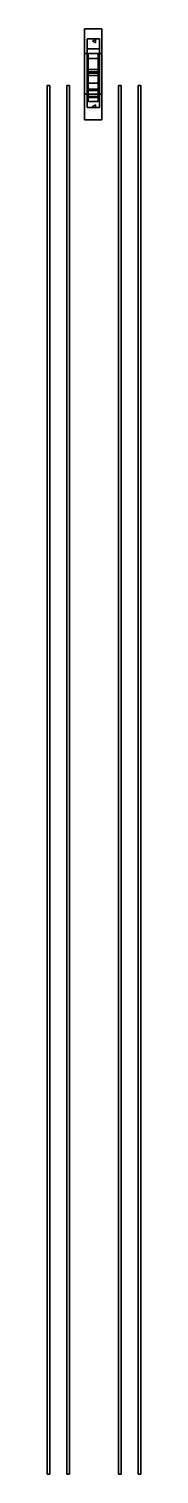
# Model space of a CAD drawing. Extents: x -0.4 to 0.4, y 0.5 to 12.2.
import ezdxf

# ---------------------------------------------------------------- set-up
doc = ezdxf.new("R2010")
doc.units = 0
doc.layers.add('CABLES', color=5, linetype='CONTINUOUS')

msp = doc.modelspace()

# ---------------------------------------------------------------- linework, layer by layer
at = {"layer": 'CABLES'}
for points in [[(-0.07, 12.22, 3.74), (-0.07, 12.22, 3.61), (-0.07, 11.48, 3.61), (-0.07, 11.48, 3.74)], [(0.07, 12.22, 3.74), (0.07, 12.22, 3.61), (-0.07, 12.22, 3.61), (-0.07, 12.22, 3.74)], [(0.07, 11.48, 3.74), (0.07, 12.22, 3.74), (-0.07, 12.22, 3.74), (-0.07, 11.48, 3.74)], [(-0.07, 12.22, 3.61), (-0.07, 12.02, 3.43), (-0.07, 11.69, 3.43), (-0.07, 11.48, 3.61)], [(0.07, 12.22, 3.61), (0.07, 12.02, 3.43), (-0.07, 12.02, 3.43), (-0.07, 12.22, 3.61)], [(0.07, 11.48, 3.61), (0.07, 12.22, 3.61), (0.07, 12.22, 3.74), (0.07, 11.48, 3.74)], [(0.07, 11.69, 3.43), (0.07, 12.02, 3.43), (0.07, 12.22, 3.61), (0.07, 11.48, 3.61)], [(-0.05, 12.14, 3.79), (-0.05, 12.058, 3.988), (0.05, 12.058, 3.988), (0.05, 12.14, 3.79)], [(-0.05, 12.058, 3.592), (-0.05, 12.14, 3.79), (0.05, 12.14, 3.79), (0.05, 12.058, 3.592)], [(-0.05, 12.14, 3.79), (-0.05, 12.058, 3.592), (-0.05, 11.662, 3.592), (-0.05, 11.58, 3.79)], [(-0.05, 12.058, 3.988), (-0.05, 12.14, 3.79), (-0.05, 11.58, 3.79), (-0.05, 11.662, 3.988)], [(0.018, 12.133, 3.8), (-0.005, 12.12, 3.83), (-0.005, 12.12, 5.81), (0.018, 12.133, 5.81)], [(-0.005, 12.12, 3.83), (0.018, 12.107, 3.86), (0.018, 12.107, 5.81), (-0.005, 12.12, 5.81)], [(0.018, 12.107, 3.86), (0.018, 12.133, 3.8), (0.018, 12.133, 5.81), (0.018, 12.107, 5.81)], [(0.05, 11.58, 3.79), (0.05, 11.662, 3.592), (0.05, 12.058, 3.592), (0.05, 12.14, 3.79)], [(0.05, 11.662, 3.988), (0.05, 11.58, 3.79), (0.05, 12.14, 3.79), (0.05, 12.058, 3.988)], [(-0.07, 11.69, 3.43), (-0.07, 12.02, 3.43), (0.07, 12.02, 3.43), (0.07, 11.69, 3.43)], [(-0.05, 12.058, 3.988), (-0.05, 11.86, 4.07), (0.05, 11.86, 4.07), (0.05, 12.058, 3.988)], [(-0.05, 11.86, 4.07), (-0.05, 12.058, 3.988), (-0.05, 11.662, 3.988), (-0.05, 11.86, 4.07)], [(-0.04, 11.98, 3.28), (-0.04, 12.02, 3.23), (-0.04, 11.87, 3.18), (-0.04, 11.78, 3.2)], [(0.04, 11.98, 3.28), (0.04, 12.02, 3.23), (-0.04, 12.02, 3.23), (-0.04, 11.98, 3.28)], [(-0.04, 12.02, 3.23), (-0.04, 12.02, 3.05), (-0.04, 11.87, 3.09), (-0.04, 11.87, 3.18)], [(0.04, 12.02, 3.23), (0.04, 12.02, 3.05), (-0.04, 12.02, 3.05), (-0.04, 12.02, 3.23)], [(0.04, 12.02, 3.05), (0.04, 11.89, 2.96), (-0.04, 11.89, 2.96), (-0.04, 12.02, 3.05)], [(-0.04, 12.02, 3.05), (-0.04, 11.89, 2.96), (-0.04, 11.84, 3.05), (-0.04, 11.87, 3.09)], [(0.04, 11.87, 3.18), (0.04, 12.02, 3.23), (0.04, 11.98, 3.28), (0.04, 11.78, 3.2)], [(0.04, 11.87, 3.09), (0.04, 12.02, 3.05), (0.04, 12.02, 3.23), (0.04, 11.87, 3.18)], [(0.04, 11.84, 3.05), (0.04, 11.89, 2.96), (0.04, 12.02, 3.05), (0.04, 11.87, 3.09)], [(0.05, 11.86, 4.07), (0.05, 11.662, 3.988), (0.05, 12.058, 3.988), (0.05, 11.86, 4.07)], [(-0.04, 11.98, 3.43), (-0.04, 11.98, 3.28), (-0.04, 11.78, 3.2), (-0.04, 11.78, 3.43)], [(0.04, 11.98, 3.43), (0.04, 11.98, 3.28), (-0.04, 11.98, 3.28), (-0.04, 11.98, 3.43)], [(0.04, 11.89, 2.96), (0.04, 11.72, 2.96), (-0.04, 11.72, 2.96), (-0.04, 11.89, 2.96)], [(-0.04, 11.89, 2.96), (-0.04, 11.72, 2.96), (-0.04, 11.73, 3.05), (-0.04, 11.84, 3.05)], [(-0.04, 11.78, 3.2), (-0.04, 11.87, 3.18), (0.04, 11.87, 3.18), (0.04, 11.78, 3.2)], [(-0.04, 11.87, 3.18), (-0.04, 11.87, 3.09), (0.04, 11.87, 3.09), (0.04, 11.87, 3.18)], [(-0.04, 11.87, 3.09), (-0.04, 11.84, 3.05), (0.04, 11.84, 3.05), (0.04, 11.87, 3.09)], [(0.04, 11.78, 3.2), (0.04, 11.98, 3.28), (0.04, 11.98, 3.43), (0.04, 11.78, 3.43)], [(0.04, 11.73, 3.05), (0.04, 11.72, 2.96), (0.04, 11.89, 2.96), (0.04, 11.84, 3.05)], [(-0.375, 0.47, 5.12), (-0.352, 0.47, 5.133), (-0.352, 11.76, 5.993), (-0.375, 11.76, 5.98)], [(-0.352, 0.47, 5.107), (-0.375, 0.47, 5.12), (-0.375, 11.76, 5.98), (-0.352, 11.76, 5.967)], [(-0.352, 0.47, 5.133), (-0.352, 0.47, 5.107), (-0.352, 11.76, 5.967), (-0.352, 11.76, 5.993)], [(-0.215, 0.47, 4.71), (-0.192, 0.47, 4.723), (-0.192, 11.76, 5.463), (-0.215, 11.76, 5.45)], [(-0.192, 0.47, 4.697), (-0.215, 0.47, 4.71), (-0.215, 11.76, 5.45), (-0.192, 11.76, 5.437)], [(-0.192, 0.47, 4.723), (-0.192, 0.47, 4.697), (-0.192, 11.76, 5.437), (-0.192, 11.76, 5.463)], [(-0.05, 11.86, 4.07), (-0.05, 11.662, 3.988), (0.05, 11.662, 3.988), (0.05, 11.86, 4.07)], [(-0.04, 11.84, 3.05), (-0.04, 11.73, 3.05), (0.04, 11.73, 3.05), (0.04, 11.84, 3.05)], [(-0.04, 11.78, 3.43), (-0.04, 11.78, 3.2), (0.04, 11.78, 3.2), (0.04, 11.78, 3.43)], [(0.205, 0.47, 4.71), (0.228, 0.47, 4.723), (0.228, 11.76, 5.463), (0.205, 11.76, 5.45)], [(0.228, 0.47, 4.697), (0.205, 0.47, 4.71), (0.205, 11.76, 5.45), (0.228, 11.76, 5.437)], [(0.228, 0.47, 4.723), (0.228, 0.47, 4.697), (0.228, 11.76, 5.437), (0.228, 11.76, 5.463)], [(0.365, 0.47, 5.12), (0.388, 0.47, 5.133), (0.388, 11.76, 5.993), (0.365, 11.76, 5.98)], [(0.388, 0.47, 5.107), (0.365, 0.47, 5.12), (0.365, 11.76, 5.98), (0.388, 11.76, 5.967)], [(0.388, 0.47, 5.133), (0.388, 0.47, 5.107), (0.388, 11.76, 5.967), (0.388, 11.76, 5.993)], [(-0.07, 11.48, 3.61), (-0.07, 11.69, 3.43), (0.07, 11.69, 3.43), (0.07, 11.48, 3.61)], [(-0.05, 11.662, 3.988), (-0.05, 11.58, 3.79), (0.05, 11.58, 3.79), (0.05, 11.662, 3.988)], [(-0.05, 11.58, 3.79), (-0.05, 11.662, 3.592), (0.05, 11.662, 3.592), (0.05, 11.58, 3.79)], [(-0.04, 11.72, 2.96), (-0.04, 11.63, 3.02), (-0.04, 11.73, 3.23), (-0.04, 11.73, 3.05)], [(-0.04, 11.73, 3.05), (-0.04, 11.73, 3.23), (0.04, 11.73, 3.23), (0.04, 11.73, 3.05)], [(-0.04, 11.63, 3.02), (-0.04, 11.63, 3.19), (-0.04, 11.67, 3.23), (-0.04, 11.73, 3.23)], [(-0.04, 11.73, 3.23), (-0.04, 11.67, 3.23), (0.04, 11.67, 3.23), (0.04, 11.73, 3.23)], [(0.04, 11.72, 2.96), (0.04, 11.63, 3.02), (-0.04, 11.63, 3.02), (-0.04, 11.72, 2.96)], [(-0.04, 11.67, 3.23), (-0.04, 11.63, 3.19), (0.04, 11.63, 3.19), (0.04, 11.67, 3.23)], [(0.04, 11.73, 3.23), (0.04, 11.63, 3.02), (0.04, 11.72, 2.96), (0.04, 11.73, 3.05)], [(0.04, 11.67, 3.23), (0.04, 11.63, 3.19), (0.04, 11.63, 3.02), (0.04, 11.73, 3.23)], [(0.04, 11.63, 3.02), (0.04, 11.63, 3.19), (-0.04, 11.63, 3.19), (-0.04, 11.63, 3.02)], [(0.018, 11.603, 3.8), (-0.005, 11.59, 3.8), (-0.005, 11.59, 5.81), (0.018, 11.603, 5.81)], [(-0.005, 11.59, 3.8), (0.018, 11.577, 3.79), (0.018, 11.577, 5.81), (-0.005, 11.59, 5.81)], [(0.018, 11.577, 3.79), (0.018, 11.603, 3.8), (0.018, 11.603, 5.81), (0.018, 11.577, 5.81)], [(-0.07, 11.48, 3.74), (-0.07, 11.48, 3.61), (0.07, 11.48, 3.61), (0.07, 11.48, 3.74)]]:
    msp.add_3dface(points, dxfattribs=at)

doc.saveas('drawing.dxf')
